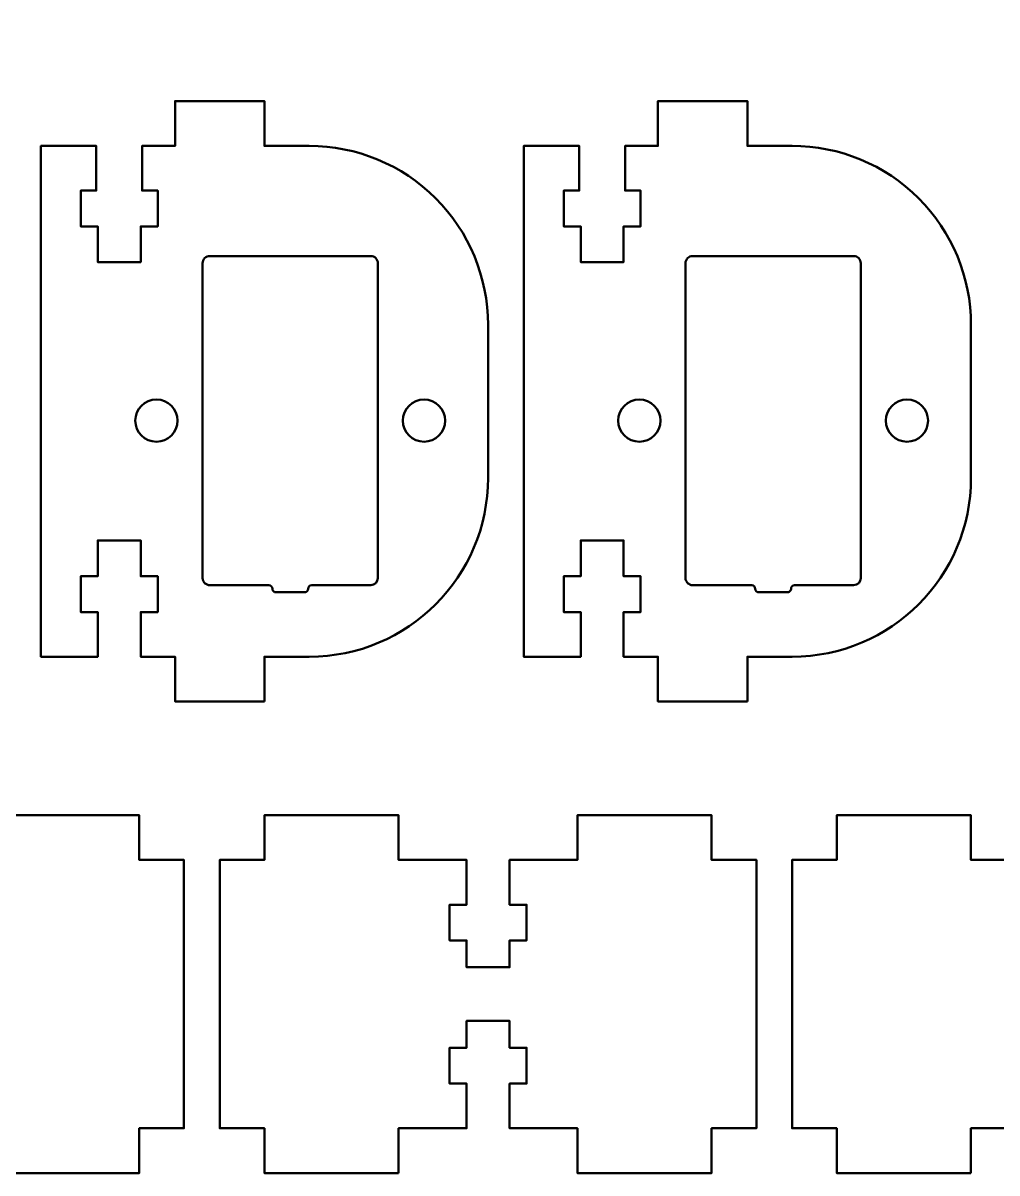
# Model space of a CAD drawing. Header units: inches. Extents: x -6.8 to 6.9, y -9.9 to 5.4.
# Drawn here: x -4.159 to -1.436, y -2.665 to 0.549 of the extents above; entities that cross this region are included whole.
import ezdxf

# ---------------------------------------------------------------- set-up
doc = ezdxf.new("R2010")
doc.units = ezdxf.units.IN
doc.header["$MEASUREMENT"] = 0
doc.layers.add('Layer 1', color=7, linetype='Continuous')

msp = doc.modelspace()

# ---------------------------------------------------------------- linework, layer by layer
at = {"layer": 'Layer 1', "lineweight": 50}
for points, knots in [([(-2.4624, 1.6597), (-2.4624, 1.6923), (-2.4889, 1.7187), (-2.5215, 1.7187), (-2.5215, 1.7187), (-2.5541, 1.7187), (-2.5805, 1.6923), (-2.5805, 1.6597), (-2.5805, 1.6597), (-2.5805, 1.627), (-2.5541, 1.6006), (-2.5215, 1.6006), (-2.5215, 1.6006), (-2.4889, 1.6006), (-2.4624, 1.627), (-2.4624, 1.6597), (-2.4624, 2.638), (-2.4624, -0.2972), (-2.4624, 1.6597)], [0, 0, 0, 0, 0.2, 0.2, 0.2, 0.2, 0.4, 0.4, 0.4, 0.4, 0.6, 0.6, 0.6, 0.6, 1, 1, 1, 1.000004, 1.000004, 1.000004, 1.000004]), ([(-3.4838, -1.3471), (-3.4838, -1.3471), (-3.4838, -1.2221), (-3.4838, -1.2221), (-3.4838, -1.2221), (-3.4838, -1.2221), (-3.3588, -1.2221), (-3.3588, -1.2221), (-3.3588, -1.2221), (-3.0827, -1.2221), (-2.8588, -0.9983), (-2.8588, -0.7221), (-2.8588, -0.7221), (-2.8588, -0.7221), (-2.8588, -0.2941), (-2.8588, -0.2941), (-2.8588, -0.2941), (-2.8588, -0.1615), (-2.9115, -0.0343), (-3.0053, 0.0594), (-3.0053, 0.0594), (-3.099, 0.1532), (-3.2262, 0.2059), (-3.3588, 0.2059), (-3.3588, 0.2059), (-3.3588, 0.2059), (-3.4838, 0.2059), (-3.4838, 0.2059), (-3.4838, 0.2059), (-3.4838, 0.2059), (-3.4838, 0.3309), (-3.4838, 0.3309), (-3.4838, 0.3309), (-3.4838, 0.3309), (-3.7338, 0.3309), (-3.7338, 0.3309), (-3.7338, 0.3309), (-3.7338, 0.3309), (-3.7338, 0.2059), (-3.7338, 0.2059), (-3.7338, 0.2059), (-3.7338, 0.2059), (-3.8258, 0.2059), (-3.8258, 0.2059), (-3.8258, 0.2059), (-3.8258, 0.2059), (-3.8258, 0.0809), (-3.8258, 0.0809), (-3.8258, 0.0809), (-3.8258, 0.0809), (-3.7823, 0.0809), (-3.7823, 0.0809), (-3.7823, 0.0809), (-3.7823, 0.0809), (-3.7823, -0.0191), (-3.7823, -0.0191), (-3.7823, -0.0191), (-3.7823, -0.0191), (-3.8298, -0.0191), (-3.8298, -0.0191), (-3.8298, -0.0191), (-3.8298, -0.0191), (-3.8298, -0.1191), (-3.8298, -0.1191), (-3.8298, -0.1191), (-3.8298, -0.1191), (-3.9498, -0.1191), (-3.9498, -0.1191), (-3.9498, -0.1191), (-3.9498, -0.1191), (-3.9498, -0.0191), (-3.9498, -0.0191), (-3.9498, -0.0191), (-3.9498, -0.0191), (-3.9973, -0.0191), (-3.9973, -0.0191), (-3.9973, -0.0191), (-3.9973, -0.0191), (-3.9973, 0.0809), (-3.9973, 0.0809), (-3.9973, 0.0809), (-3.9973, 0.0809), (-3.9539, 0.0809), (-3.9539, 0.0809), (-3.9539, 0.0809), (-3.9539, 0.0809), (-3.9539, 0.2059), (-3.9539, 0.2059), (-3.9539, 0.2059), (-3.9539, 0.2059), (-4.1088, 0.2059), (-4.1088, 0.2059), (-4.1088, 0.2059), (-4.1088, 0.2059), (-4.1088, -1.2221), (-4.1088, -1.2221), (-4.1088, -1.2221), (-4.1088, -1.2221), (-3.9498, -1.2221), (-3.9498, -1.2221), (-3.9498, -1.2221), (-3.9498, -1.2221), (-3.9498, -1.0972), (-3.9498, -1.0972), (-3.9498, -1.0972), (-3.9498, -1.0972), (-3.9973, -1.0972), (-3.9973, -1.0972), (-3.9973, -1.0972), (-3.9973, -1.0972), (-3.9973, -0.9972), (-3.9973, -0.9972), (-3.9973, -0.9972), (-3.9973, -0.9972), (-3.9498, -0.9972), (-3.9498, -0.9972), (-3.9498, -0.9972), (-3.9498, -0.9972), (-3.9498, -0.8972), (-3.9498, -0.8972), (-3.9498, -0.8972), (-3.9498, -0.8972), (-3.8298, -0.8972), (-3.8298, -0.8972), (-3.8298, -0.8972), (-3.8298, -0.8972), (-3.8298, -0.9972), (-3.8298, -0.9972), (-3.8298, -0.9972), (-3.8298, -0.9972), (-3.7823, -0.9972), (-3.7823, -0.9972), (-3.7823, -0.9972), (-3.7823, -0.9972), (-3.7823, -1.0972), (-3.7823, -1.0972), (-3.7823, -1.0972), (-3.7823, -1.0972), (-3.8298, -1.0972), (-3.8298, -1.0972), (-3.8298, -1.0972), (-3.8298, -1.0972), (-3.8298, -1.2221), (-3.8298, -1.2221), (-3.8298, -1.2221), (-3.8298, -1.2221), (-3.7338, -1.2221), (-3.7338, -1.2221), (-3.7338, -1.2221), (-3.7338, -1.2221), (-3.7338, -1.3471), (-3.7338, -1.3471), (-3.7338, -1.3471), (-3.7338, -1.3471), (-3.4838, -1.3471), (-3.4838, -1.3471)], [0, 0, 0, 0, 0.025, 0.025, 0.025, 0.025, 0.05, 0.05, 0.05, 0.05, 0.075, 0.075, 0.075, 0.075, 0.1, 0.1, 0.1, 0.1, 0.125, 0.125, 0.125, 0.125, 0.15, 0.15, 0.15, 0.15, 0.175, 0.175, 0.175, 0.175, 0.2, 0.2, 0.2, 0.2, 0.225, 0.225, 0.225, 0.225, 0.25, 0.25, 0.25, 0.25, 0.275, 0.275, 0.275, 0.275, 0.3, 0.3, 0.3, 0.3, 0.325, 0.325, 0.325, 0.325, 0.35, 0.35, 0.35, 0.35, 0.375, 0.375, 0.375, 0.375, 0.4, 0.4, 0.4, 0.4, 0.425, 0.425, 0.425, 0.425, 0.45, 0.45, 0.45, 0.45, 0.475, 0.475, 0.475, 0.475, 0.5, 0.5, 0.5, 0.5, 0.525, 0.525, 0.525, 0.525, 0.55, 0.55, 0.55, 0.55, 0.575, 0.575, 0.575, 0.575, 0.6, 0.6, 0.6, 0.6, 0.625, 0.625, 0.625, 0.625, 0.65, 0.65, 0.65, 0.65, 0.675, 0.675, 0.675, 0.675, 0.7, 0.7, 0.7, 0.7, 0.725, 0.725, 0.725, 0.725, 0.75, 0.75, 0.75, 0.75, 0.775, 0.775, 0.775, 0.775, 0.8, 0.8, 0.8, 0.8, 0.825, 0.825, 0.825, 0.825, 0.85, 0.85, 0.85, 0.85, 0.875, 0.875, 0.875, 0.875, 0.9, 0.9, 0.9, 0.9, 0.925, 0.925, 0.925, 0.925, 0.95, 0.95, 0.95, 0.95, 1, 1, 1, 1]), ([(-2.1338, -1.3471), (-2.1338, -1.3471), (-2.1338, -1.2221), (-2.1338, -1.2221), (-2.1338, -1.2221), (-2.1338, -1.2221), (-2.0088, -1.2221), (-2.0088, -1.2221), (-2.0088, -1.2221), (-1.7327, -1.2221), (-1.5088, -0.9983), (-1.5088, -0.7221), (-1.5088, -0.7221), (-1.5088, -0.7221), (-1.5088, -0.2941), (-1.5088, -0.2941), (-1.5088, -0.2941), (-1.5088, -0.1615), (-1.5615, -0.0343), (-1.6553, 0.0594), (-1.6553, 0.0594), (-1.749, 0.1532), (-1.8762, 0.2059), (-2.0088, 0.2059), (-2.0088, 0.2059), (-2.0088, 0.2059), (-2.1338, 0.2059), (-2.1338, 0.2059), (-2.1338, 0.2059), (-2.1338, 0.2059), (-2.1338, 0.3309), (-2.1338, 0.3309), (-2.1338, 0.3309), (-2.1338, 0.3309), (-2.3838, 0.3309), (-2.3838, 0.3309), (-2.3838, 0.3309), (-2.3838, 0.3309), (-2.3838, 0.2059), (-2.3838, 0.2059), (-2.3838, 0.2059), (-2.3838, 0.2059), (-2.4758, 0.2059), (-2.4758, 0.2059), (-2.4758, 0.2059), (-2.4758, 0.2059), (-2.4758, 0.0809), (-2.4758, 0.0809), (-2.4758, 0.0809), (-2.4758, 0.0809), (-2.4323, 0.0809), (-2.4323, 0.0809), (-2.4323, 0.0809), (-2.4323, 0.0809), (-2.4323, -0.0191), (-2.4323, -0.0191), (-2.4323, -0.0191), (-2.4323, -0.0191), (-2.4798, -0.0191), (-2.4798, -0.0191), (-2.4798, -0.0191), (-2.4798, -0.0191), (-2.4798, -0.1191), (-2.4798, -0.1191), (-2.4798, -0.1191), (-2.4798, -0.1191), (-2.5998, -0.1191), (-2.5998, -0.1191), (-2.5998, -0.1191), (-2.5998, -0.1191), (-2.5998, -0.0191), (-2.5998, -0.0191), (-2.5998, -0.0191), (-2.5998, -0.0191), (-2.6473, -0.0191), (-2.6473, -0.0191), (-2.6473, -0.0191), (-2.6473, -0.0191), (-2.6473, 0.0809), (-2.6473, 0.0809), (-2.6473, 0.0809), (-2.6473, 0.0809), (-2.6039, 0.0809), (-2.6039, 0.0809), (-2.6039, 0.0809), (-2.6039, 0.0809), (-2.6039, 0.2059), (-2.6039, 0.2059), (-2.6039, 0.2059), (-2.6039, 0.2059), (-2.7588, 0.2059), (-2.7588, 0.2059), (-2.7588, 0.2059), (-2.7588, 0.2059), (-2.7588, -1.2221), (-2.7588, -1.2221), (-2.7588, -1.2221), (-2.7588, -1.2221), (-2.5998, -1.2221), (-2.5998, -1.2221), (-2.5998, -1.2221), (-2.5998, -1.2221), (-2.5998, -1.0972), (-2.5998, -1.0972), (-2.5998, -1.0972), (-2.5998, -1.0972), (-2.6473, -1.0972), (-2.6473, -1.0972), (-2.6473, -1.0972), (-2.6473, -1.0972), (-2.6473, -0.9972), (-2.6473, -0.9972), (-2.6473, -0.9972), (-2.6473, -0.9972), (-2.5998, -0.9972), (-2.5998, -0.9972), (-2.5998, -0.9972), (-2.5998, -0.9972), (-2.5998, -0.8972), (-2.5998, -0.8972), (-2.5998, -0.8972), (-2.5998, -0.8972), (-2.4798, -0.8972), (-2.4798, -0.8972), (-2.4798, -0.8972), (-2.4798, -0.8972), (-2.4798, -0.9972), (-2.4798, -0.9972), (-2.4798, -0.9972), (-2.4798, -0.9972), (-2.4323, -0.9972), (-2.4323, -0.9972), (-2.4323, -0.9972), (-2.4323, -0.9972), (-2.4323, -1.0972), (-2.4323, -1.0972), (-2.4323, -1.0972), (-2.4323, -1.0972), (-2.4798, -1.0972), (-2.4798, -1.0972), (-2.4798, -1.0972), (-2.4798, -1.0972), (-2.4798, -1.2221), (-2.4798, -1.2221), (-2.4798, -1.2221), (-2.4798, -1.2221), (-2.3838, -1.2221), (-2.3838, -1.2221), (-2.3838, -1.2221), (-2.3838, -1.2221), (-2.3838, -1.3471), (-2.3838, -1.3471), (-2.3838, -1.3471), (-2.3838, -1.3471), (-2.1338, -1.3471), (-2.1338, -1.3471)], [0, 0, 0, 0, 0.025, 0.025, 0.025, 0.025, 0.05, 0.05, 0.05, 0.05, 0.075, 0.075, 0.075, 0.075, 0.1, 0.1, 0.1, 0.1, 0.125, 0.125, 0.125, 0.125, 0.15, 0.15, 0.15, 0.15, 0.175, 0.175, 0.175, 0.175, 0.2, 0.2, 0.2, 0.2, 0.225, 0.225, 0.225, 0.225, 0.25, 0.25, 0.25, 0.25, 0.275, 0.275, 0.275, 0.275, 0.3, 0.3, 0.3, 0.3, 0.325, 0.325, 0.325, 0.325, 0.35, 0.35, 0.35, 0.35, 0.375, 0.375, 0.375, 0.375, 0.4, 0.4, 0.4, 0.4, 0.425, 0.425, 0.425, 0.425, 0.45, 0.45, 0.45, 0.45, 0.475, 0.475, 0.475, 0.475, 0.5, 0.5, 0.5, 0.5, 0.525, 0.525, 0.525, 0.525, 0.55, 0.55, 0.55, 0.55, 0.575, 0.575, 0.575, 0.575, 0.6, 0.6, 0.6, 0.6, 0.625, 0.625, 0.625, 0.625, 0.65, 0.65, 0.65, 0.65, 0.675, 0.675, 0.675, 0.675, 0.7, 0.7, 0.7, 0.7, 0.725, 0.725, 0.725, 0.725, 0.75, 0.75, 0.75, 0.75, 0.775, 0.775, 0.775, 0.775, 0.8, 0.8, 0.8, 0.8, 0.825, 0.825, 0.825, 0.825, 0.85, 0.85, 0.85, 0.85, 0.875, 0.875, 0.875, 0.875, 0.9, 0.9, 0.9, 0.9, 0.925, 0.925, 0.925, 0.925, 0.95, 0.95, 0.95, 0.95, 1, 1, 1, 1]), ([(-3.1668, -1.0021), (-3.1668, -1.0021), (-3.1668, -0.1221), (-3.1668, -0.1221), (-3.1668, -0.1221), (-3.1668, -0.1168), (-3.1689, -0.1117), (-3.1727, -0.108), (-3.1727, -0.108), (-3.1764, -0.1042), (-3.1815, -0.1021), (-3.1868, -0.1021), (-3.1868, -0.1021), (-3.1868, -0.1021), (-3.6368, -0.1021), (-3.6368, -0.1021), (-3.6368, -0.1021), (-3.6421, -0.1021), (-3.6472, -0.1042), (-3.651, -0.108), (-3.651, -0.108), (-3.6547, -0.1117), (-3.6568, -0.1168), (-3.6568, -0.1221), (-3.6568, -0.1221), (-3.6568, -0.1221), (-3.6568, -1.0021), (-3.6568, -1.0021), (-3.6568, -1.0021), (-3.6568, -1.0074), (-3.6547, -1.0125), (-3.651, -1.0163), (-3.651, -1.0163), (-3.6472, -1.02), (-3.6421, -1.0221), (-3.6368, -1.0221), (-3.6368, -1.0221), (-3.6368, -1.0221), (-3.4718, -1.0221), (-3.4718, -1.0221), (-3.4718, -1.0221), (-3.4692, -1.0221), (-3.4666, -1.0232), (-3.4648, -1.025), (-3.4648, -1.025), (-3.4629, -1.0269), (-3.4618, -1.0295), (-3.4618, -1.0321), (-3.4618, -1.0321), (-3.4618, -1.0348), (-3.4608, -1.0373), (-3.4589, -1.0392), (-3.4589, -1.0392), (-3.457, -1.0411), (-3.4545, -1.0421), (-3.4518, -1.0421), (-3.4518, -1.0421), (-3.4518, -1.0421), (-3.3718, -1.0421), (-3.3718, -1.0421), (-3.3718, -1.0421), (-3.3663, -1.0421), (-3.3618, -1.0376), (-3.3618, -1.0321), (-3.3618, -1.0321), (-3.3618, -1.0295), (-3.3608, -1.0269), (-3.3589, -1.025), (-3.3589, -1.025), (-3.357, -1.0232), (-3.3545, -1.0221), (-3.3518, -1.0221), (-3.3518, -1.0221), (-3.3518, -1.0221), (-3.1868, -1.0221), (-3.1868, -1.0221), (-3.1868, -1.0221), (-3.1758, -1.0221), (-3.1668, -1.0132), (-3.1668, -1.0021)], [0, 0, 0, 0, 0.047619, 0.047619, 0.047619, 0.047619, 0.095238, 0.095238, 0.095238, 0.095238, 0.142857, 0.142857, 0.142857, 0.142857, 0.190476, 0.190476, 0.190476, 0.190476, 0.238095, 0.238095, 0.238095, 0.238095, 0.285714, 0.285714, 0.285714, 0.285714, 0.333333, 0.333333, 0.333333, 0.333333, 0.380952, 0.380952, 0.380952, 0.380952, 0.428571, 0.428571, 0.428571, 0.428571, 0.47619, 0.47619, 0.47619, 0.47619, 0.52381, 0.52381, 0.52381, 0.52381, 0.571429, 0.571429, 0.571429, 0.571429, 0.619048, 0.619048, 0.619048, 0.619048, 0.666667, 0.666667, 0.666667, 0.666667, 0.714286, 0.714286, 0.714286, 0.714286, 0.761905, 0.761905, 0.761905, 0.761905, 0.809524, 0.809524, 0.809524, 0.809524, 0.857143, 0.857143, 0.857143, 0.857143, 0.904762, 0.904762, 0.904762, 0.904762, 1, 1, 1, 1]), ([(-1.8168, -1.0021), (-1.8168, -1.0021), (-1.8168, -0.1221), (-1.8168, -0.1221), (-1.8168, -0.1221), (-1.8168, -0.1168), (-1.8189, -0.1117), (-1.8227, -0.108), (-1.8227, -0.108), (-1.8264, -0.1042), (-1.8315, -0.1021), (-1.8368, -0.1021), (-1.8368, -0.1021), (-1.8368, -0.1021), (-2.2868, -0.1021), (-2.2868, -0.1021), (-2.2868, -0.1021), (-2.2921, -0.1021), (-2.2972, -0.1042), (-2.301, -0.108), (-2.301, -0.108), (-2.3047, -0.1117), (-2.3068, -0.1168), (-2.3068, -0.1221), (-2.3068, -0.1221), (-2.3068, -0.1221), (-2.3068, -1.0021), (-2.3068, -1.0021), (-2.3068, -1.0021), (-2.3068, -1.0074), (-2.3047, -1.0125), (-2.301, -1.0163), (-2.301, -1.0163), (-2.2972, -1.02), (-2.2921, -1.0221), (-2.2868, -1.0221), (-2.2868, -1.0221), (-2.2868, -1.0221), (-2.1218, -1.0221), (-2.1218, -1.0221), (-2.1218, -1.0221), (-2.1192, -1.0221), (-2.1166, -1.0232), (-2.1148, -1.025), (-2.1148, -1.025), (-2.1129, -1.0269), (-2.1118, -1.0295), (-2.1118, -1.0321), (-2.1118, -1.0321), (-2.1118, -1.0348), (-2.1108, -1.0373), (-2.1089, -1.0392), (-2.1089, -1.0392), (-2.107, -1.0411), (-2.1045, -1.0421), (-2.1018, -1.0421), (-2.1018, -1.0421), (-2.1018, -1.0421), (-2.0218, -1.0421), (-2.0218, -1.0421), (-2.0218, -1.0421), (-2.0163, -1.0421), (-2.0118, -1.0376), (-2.0118, -1.0321), (-2.0118, -1.0321), (-2.0118, -1.0295), (-2.0108, -1.0269), (-2.0089, -1.025), (-2.0089, -1.025), (-2.007, -1.0232), (-2.0045, -1.0221), (-2.0018, -1.0221), (-2.0018, -1.0221), (-2.0018, -1.0221), (-1.8368, -1.0221), (-1.8368, -1.0221), (-1.8368, -1.0221), (-1.8258, -1.0221), (-1.8168, -1.0132), (-1.8168, -1.0021)], [0, 0, 0, 0, 0.047619, 0.047619, 0.047619, 0.047619, 0.095238, 0.095238, 0.095238, 0.095238, 0.142857, 0.142857, 0.142857, 0.142857, 0.190476, 0.190476, 0.190476, 0.190476, 0.238095, 0.238095, 0.238095, 0.238095, 0.285714, 0.285714, 0.285714, 0.285714, 0.333333, 0.333333, 0.333333, 0.333333, 0.380952, 0.380952, 0.380952, 0.380952, 0.428571, 0.428571, 0.428571, 0.428571, 0.47619, 0.47619, 0.47619, 0.47619, 0.52381, 0.52381, 0.52381, 0.52381, 0.571429, 0.571429, 0.571429, 0.571429, 0.619048, 0.619048, 0.619048, 0.619048, 0.666667, 0.666667, 0.666667, 0.666667, 0.714286, 0.714286, 0.714286, 0.714286, 0.761905, 0.761905, 0.761905, 0.761905, 0.809524, 0.809524, 0.809524, 0.809524, 0.857143, 0.857143, 0.857143, 0.857143, 0.904762, 0.904762, 0.904762, 0.904762, 1, 1, 1, 1]), ([(-3.7268, -0.5621), (-3.7268, -0.5295), (-3.7532, -0.5031), (-3.7858, -0.5031), (-3.7858, -0.5031), (-3.8185, -0.5031), (-3.8449, -0.5295), (-3.8449, -0.5621), (-3.8449, -0.5621), (-3.8449, -0.5947), (-3.8185, -0.6212), (-3.7858, -0.6212), (-3.7858, -0.6212), (-3.7532, -0.6212), (-3.7268, -0.5947), (-3.7268, -0.5621)], [0, 0, 0, 0, 0.2, 0.2, 0.2, 0.2, 0.4, 0.4, 0.4, 0.4, 0.6, 0.6, 0.6, 0.6, 1, 1, 1, 1]), ([(-2.9788, -0.5621), (-2.9788, -0.5295), (-3.0052, -0.5031), (-3.0378, -0.5031), (-3.0378, -0.5031), (-3.0704, -0.5031), (-3.0969, -0.5295), (-3.0969, -0.5621), (-3.0969, -0.5621), (-3.0969, -0.5947), (-3.0704, -0.6212), (-3.0378, -0.6212), (-3.0378, -0.6212), (-3.0052, -0.6212), (-2.9788, -0.5947), (-2.9788, -0.5621)], [0, 0, 0, 0, 0.2, 0.2, 0.2, 0.2, 0.4, 0.4, 0.4, 0.4, 0.6, 0.6, 0.6, 0.6, 1, 1, 1, 1]), ([(-2.3768, -0.5621), (-2.3768, -0.5295), (-2.4032, -0.5031), (-2.4358, -0.5031), (-2.4358, -0.5031), (-2.4685, -0.5031), (-2.4949, -0.5295), (-2.4949, -0.5621), (-2.4949, -0.5621), (-2.4949, -0.5947), (-2.4685, -0.6212), (-2.4358, -0.6212), (-2.4358, -0.6212), (-2.4032, -0.6212), (-2.3768, -0.5947), (-2.3768, -0.5621)], [0, 0, 0, 0, 0.2, 0.2, 0.2, 0.2, 0.4, 0.4, 0.4, 0.4, 0.6, 0.6, 0.6, 0.6, 1, 1, 1, 1]), ([(-1.6288, -0.5621), (-1.6288, -0.5295), (-1.6552, -0.5031), (-1.6878, -0.5031), (-1.6878, -0.5031), (-1.7204, -0.5031), (-1.7469, -0.5295), (-1.7469, -0.5621), (-1.7469, -0.5621), (-1.7469, -0.5947), (-1.7204, -0.6212), (-1.6878, -0.6212), (-1.6878, -0.6212), (-1.6552, -0.6212), (-1.6288, -0.5947), (-1.6288, -0.5621)], [0, 0, 0, 0, 0.2, 0.2, 0.2, 0.2, 0.4, 0.4, 0.4, 0.4, 0.6, 0.6, 0.6, 0.6, 1, 1, 1, 1]), ([(-4.7088, -2.6653), (-4.7088, -2.6653), (-4.7088, -2.5403), (-4.7088, -2.5403), (-4.7088, -2.5403), (-4.7088, -2.5403), (-4.5188, -2.5403), (-4.5188, -2.5403), (-4.5188, -2.5403), (-4.5188, -2.5403), (-4.5188, -2.4153), (-4.5188, -2.4153), (-4.5188, -2.4153), (-4.5188, -2.4153), (-4.5663, -2.4153), (-4.5663, -2.4153), (-4.5663, -2.4153), (-4.5663, -2.4153), (-4.5663, -2.3153), (-4.5663, -2.3153), (-4.5663, -2.3153), (-4.5663, -2.3153), (-4.5188, -2.3153), (-4.5188, -2.3153), (-4.5188, -2.3153), (-4.5188, -2.3153), (-4.5188, -2.2403), (-4.5188, -2.2403), (-4.5188, -2.2403), (-4.5188, -2.2403), (-4.3988, -2.2403), (-4.3988, -2.2403), (-4.3988, -2.2403), (-4.3988, -2.2403), (-4.3988, -2.3153), (-4.3988, -2.3153), (-4.3988, -2.3153), (-4.3988, -2.3153), (-4.3513, -2.3153), (-4.3513, -2.3153), (-4.3513, -2.3153), (-4.3513, -2.3153), (-4.3513, -2.4153), (-4.3513, -2.4153), (-4.3513, -2.4153), (-4.3513, -2.4153), (-4.3988, -2.4153), (-4.3988, -2.4153), (-4.3988, -2.4153), (-4.3988, -2.4153), (-4.3988, -2.5403), (-4.3988, -2.5403), (-4.3988, -2.5403), (-4.3988, -2.5403), (-4.2088, -2.5403), (-4.2088, -2.5403), (-4.2088, -2.5403), (-4.2088, -2.5403), (-4.2088, -2.6653), (-4.2088, -2.6653), (-4.2088, -2.6653), (-4.2088, -2.6653), (-3.8338, -2.6653), (-3.8338, -2.6653), (-3.8338, -2.6653), (-3.8338, -2.6653), (-3.8338, -2.5403), (-3.8338, -2.5403), (-3.8338, -2.5403), (-3.8338, -2.5403), (-3.7088, -2.5403), (-3.7088, -2.5403), (-3.7088, -2.5403), (-3.7088, -2.5403), (-3.7088, -1.7903), (-3.7088, -1.7903), (-3.7088, -1.7903), (-3.7088, -1.7903), (-3.8338, -1.7903), (-3.8338, -1.7903), (-3.8338, -1.7903), (-3.8338, -1.7903), (-3.8338, -1.6653), (-3.8338, -1.6653), (-3.8338, -1.6653), (-3.8338, -1.6653), (-4.2088, -1.6653), (-4.2088, -1.6653), (-4.2088, -1.6653), (-4.2088, -1.6653), (-4.2088, -1.7903), (-4.2088, -1.7903), (-4.2088, -1.7903), (-4.2088, -1.7903), (-4.3988, -1.7903), (-4.3988, -1.7903), (-4.3988, -1.7903), (-4.3988, -1.7903), (-4.3988, -1.9153), (-4.3988, -1.9153), (-4.3988, -1.9153), (-4.3988, -1.9153), (-4.3513, -1.9153), (-4.3513, -1.9153), (-4.3513, -1.9153), (-4.3513, -1.9153), (-4.3513, -2.0153), (-4.3513, -2.0153), (-4.3513, -2.0153), (-4.3513, -2.0153), (-4.3988, -2.0153), (-4.3988, -2.0153), (-4.3988, -2.0153), (-4.3988, -2.0153), (-4.3988, -2.0903), (-4.3988, -2.0903), (-4.3988, -2.0903), (-4.3988, -2.0903), (-4.5188, -2.0903), (-4.5188, -2.0903), (-4.5188, -2.0903), (-4.5188, -2.0903), (-4.5188, -2.0153), (-4.5188, -2.0153), (-4.5188, -2.0153), (-4.5188, -2.0153), (-4.5663, -2.0153), (-4.5663, -2.0153), (-4.5663, -2.0153), (-4.5663, -2.0153), (-4.5663, -1.9153), (-4.5663, -1.9153), (-4.5663, -1.9153), (-4.5663, -1.9153), (-4.5188, -1.9153), (-4.5188, -1.9153), (-4.5188, -1.9153), (-4.5188, -1.9153), (-4.5188, -1.7903), (-4.5188, -1.7903), (-4.5188, -1.7903), (-4.5188, -1.7903), (-4.7088, -1.7903), (-4.7088, -1.7903), (-4.7088, -1.7903), (-4.7088, -1.7903), (-4.7088, -1.6653), (-4.7088, -1.6653), (-4.7088, -1.6653), (-4.7088, -1.6653), (-5.0838, -1.6653), (-5.0838, -1.6653), (-5.0838, -1.6653), (-5.0838, -1.6653), (-5.0838, -1.7903), (-5.0838, -1.7903), (-5.0838, -1.7903), (-5.0838, -1.7903), (-5.2088, -1.7903), (-5.2088, -1.7903), (-5.2088, -1.7903), (-5.2088, -1.7903), (-5.2088, -2.5403), (-5.2088, -2.5403), (-5.2088, -2.5403), (-5.2088, -2.5403), (-5.0838, -2.5403), (-5.0838, -2.5403), (-5.0838, -2.5403), (-5.0838, -2.5403), (-5.0838, -2.6653), (-5.0838, -2.6653), (-5.0838, -2.6653), (-5.0838, -2.6653), (-4.7088, -2.6653), (-4.7088, -2.6653)], [0, 0, 0, 0, 0.022222, 0.022222, 0.022222, 0.022222, 0.044444, 0.044444, 0.044444, 0.044444, 0.066667, 0.066667, 0.066667, 0.066667, 0.088889, 0.088889, 0.088889, 0.088889, 0.111111, 0.111111, 0.111111, 0.111111, 0.133333, 0.133333, 0.133333, 0.133333, 0.155556, 0.155556, 0.155556, 0.155556, 0.177778, 0.177778, 0.177778, 0.177778, 0.2, 0.2, 0.2, 0.2, 0.222222, 0.222222, 0.222222, 0.222222, 0.244444, 0.244444, 0.244444, 0.244444, 0.266667, 0.266667, 0.266667, 0.266667, 0.288889, 0.288889, 0.288889, 0.288889, 0.311111, 0.311111, 0.311111, 0.311111, 0.333333, 0.333333, 0.333333, 0.333333, 0.355556, 0.355556, 0.355556, 0.355556, 0.377778, 0.377778, 0.377778, 0.377778, 0.4, 0.4, 0.4, 0.4, 0.422222, 0.422222, 0.422222, 0.422222, 0.444444, 0.444444, 0.444444, 0.444444, 0.466667, 0.466667, 0.466667, 0.466667, 0.488889, 0.488889, 0.488889, 0.488889, 0.511111, 0.511111, 0.511111, 0.511111, 0.533333, 0.533333, 0.533333, 0.533333, 0.555556, 0.555556, 0.555556, 0.555556, 0.577778, 0.577778, 0.577778, 0.577778, 0.6, 0.6, 0.6, 0.6, 0.622222, 0.622222, 0.622222, 0.622222, 0.644444, 0.644444, 0.644444, 0.644444, 0.666667, 0.666667, 0.666667, 0.666667, 0.688889, 0.688889, 0.688889, 0.688889, 0.711111, 0.711111, 0.711111, 0.711111, 0.733333, 0.733333, 0.733333, 0.733333, 0.755556, 0.755556, 0.755556, 0.755556, 0.777778, 0.777778, 0.777778, 0.777778, 0.8, 0.8, 0.8, 0.8, 0.822222, 0.822222, 0.822222, 0.822222, 0.844444, 0.844444, 0.844444, 0.844444, 0.866667, 0.866667, 0.866667, 0.866667, 0.888889, 0.888889, 0.888889, 0.888889, 0.911111, 0.911111, 0.911111, 0.911111, 0.933333, 0.933333, 0.933333, 0.933333, 0.955556, 0.955556, 0.955556, 0.955556, 1, 1, 1, 1]), ([(-3.1088, -2.6653), (-3.1088, -2.6653), (-3.1088, -2.5403), (-3.1088, -2.5403), (-3.1088, -2.5403), (-3.1088, -2.5403), (-2.9188, -2.5403), (-2.9188, -2.5403), (-2.9188, -2.5403), (-2.9188, -2.5403), (-2.9188, -2.4153), (-2.9188, -2.4153), (-2.9188, -2.4153), (-2.9188, -2.4153), (-2.9663, -2.4153), (-2.9663, -2.4153), (-2.9663, -2.4153), (-2.9663, -2.4153), (-2.9663, -2.3153), (-2.9663, -2.3153), (-2.9663, -2.3153), (-2.9663, -2.3153), (-2.9188, -2.3153), (-2.9188, -2.3153), (-2.9188, -2.3153), (-2.9188, -2.3153), (-2.9188, -2.2403), (-2.9188, -2.2403), (-2.9188, -2.2403), (-2.9188, -2.2403), (-2.7988, -2.2403), (-2.7988, -2.2403), (-2.7988, -2.2403), (-2.7988, -2.2403), (-2.7988, -2.3153), (-2.7988, -2.3153), (-2.7988, -2.3153), (-2.7988, -2.3153), (-2.7513, -2.3153), (-2.7513, -2.3153), (-2.7513, -2.3153), (-2.7513, -2.3153), (-2.7513, -2.4153), (-2.7513, -2.4153), (-2.7513, -2.4153), (-2.7513, -2.4153), (-2.7988, -2.4153), (-2.7988, -2.4153), (-2.7988, -2.4153), (-2.7988, -2.4153), (-2.7988, -2.5403), (-2.7988, -2.5403), (-2.7988, -2.5403), (-2.7988, -2.5403), (-2.6088, -2.5403), (-2.6088, -2.5403), (-2.6088, -2.5403), (-2.6088, -2.5403), (-2.6088, -2.6653), (-2.6088, -2.6653), (-2.6088, -2.6653), (-2.6088, -2.6653), (-2.2338, -2.6653), (-2.2338, -2.6653), (-2.2338, -2.6653), (-2.2338, -2.6653), (-2.2338, -2.5403), (-2.2338, -2.5403), (-2.2338, -2.5403), (-2.2338, -2.5403), (-2.1088, -2.5403), (-2.1088, -2.5403), (-2.1088, -2.5403), (-2.1088, -2.5403), (-2.1088, -1.7903), (-2.1088, -1.7903), (-2.1088, -1.7903), (-2.1088, -1.7903), (-2.2338, -1.7903), (-2.2338, -1.7903), (-2.2338, -1.7903), (-2.2338, -1.7903), (-2.2338, -1.6653), (-2.2338, -1.6653), (-2.2338, -1.6653), (-2.2338, -1.6653), (-2.6088, -1.6653), (-2.6088, -1.6653), (-2.6088, -1.6653), (-2.6088, -1.6653), (-2.6088, -1.7903), (-2.6088, -1.7903), (-2.6088, -1.7903), (-2.6088, -1.7903), (-2.7988, -1.7903), (-2.7988, -1.7903), (-2.7988, -1.7903), (-2.7988, -1.7903), (-2.7988, -1.9153), (-2.7988, -1.9153), (-2.7988, -1.9153), (-2.7988, -1.9153), (-2.7513, -1.9153), (-2.7513, -1.9153), (-2.7513, -1.9153), (-2.7513, -1.9153), (-2.7513, -2.0153), (-2.7513, -2.0153), (-2.7513, -2.0153), (-2.7513, -2.0153), (-2.7988, -2.0153), (-2.7988, -2.0153), (-2.7988, -2.0153), (-2.7988, -2.0153), (-2.7988, -2.0903), (-2.7988, -2.0903), (-2.7988, -2.0903), (-2.7988, -2.0903), (-2.9188, -2.0903), (-2.9188, -2.0903), (-2.9188, -2.0903), (-2.9188, -2.0903), (-2.9188, -2.0153), (-2.9188, -2.0153), (-2.9188, -2.0153), (-2.9188, -2.0153), (-2.9663, -2.0153), (-2.9663, -2.0153), (-2.9663, -2.0153), (-2.9663, -2.0153), (-2.9663, -1.9153), (-2.9663, -1.9153), (-2.9663, -1.9153), (-2.9663, -1.9153), (-2.9188, -1.9153), (-2.9188, -1.9153), (-2.9188, -1.9153), (-2.9188, -1.9153), (-2.9188, -1.7903), (-2.9188, -1.7903), (-2.9188, -1.7903), (-2.9188, -1.7903), (-3.1088, -1.7903), (-3.1088, -1.7903), (-3.1088, -1.7903), (-3.1088, -1.7903), (-3.1088, -1.6653), (-3.1088, -1.6653), (-3.1088, -1.6653), (-3.1088, -1.6653), (-3.4838, -1.6653), (-3.4838, -1.6653), (-3.4838, -1.6653), (-3.4838, -1.6653), (-3.4838, -1.7903), (-3.4838, -1.7903), (-3.4838, -1.7903), (-3.4838, -1.7903), (-3.6088, -1.7903), (-3.6088, -1.7903), (-3.6088, -1.7903), (-3.6088, -1.7903), (-3.6088, -2.5403), (-3.6088, -2.5403), (-3.6088, -2.5403), (-3.6088, -2.5403), (-3.4838, -2.5403), (-3.4838, -2.5403), (-3.4838, -2.5403), (-3.4838, -2.5403), (-3.4838, -2.6653), (-3.4838, -2.6653), (-3.4838, -2.6653), (-3.4838, -2.6653), (-3.1088, -2.6653), (-3.1088, -2.6653)], [0, 0, 0, 0, 0.022222, 0.022222, 0.022222, 0.022222, 0.044444, 0.044444, 0.044444, 0.044444, 0.066667, 0.066667, 0.066667, 0.066667, 0.088889, 0.088889, 0.088889, 0.088889, 0.111111, 0.111111, 0.111111, 0.111111, 0.133333, 0.133333, 0.133333, 0.133333, 0.155556, 0.155556, 0.155556, 0.155556, 0.177778, 0.177778, 0.177778, 0.177778, 0.2, 0.2, 0.2, 0.2, 0.222222, 0.222222, 0.222222, 0.222222, 0.244444, 0.244444, 0.244444, 0.244444, 0.266667, 0.266667, 0.266667, 0.266667, 0.288889, 0.288889, 0.288889, 0.288889, 0.311111, 0.311111, 0.311111, 0.311111, 0.333333, 0.333333, 0.333333, 0.333333, 0.355556, 0.355556, 0.355556, 0.355556, 0.377778, 0.377778, 0.377778, 0.377778, 0.4, 0.4, 0.4, 0.4, 0.422222, 0.422222, 0.422222, 0.422222, 0.444444, 0.444444, 0.444444, 0.444444, 0.466667, 0.466667, 0.466667, 0.466667, 0.488889, 0.488889, 0.488889, 0.488889, 0.511111, 0.511111, 0.511111, 0.511111, 0.533333, 0.533333, 0.533333, 0.533333, 0.555556, 0.555556, 0.555556, 0.555556, 0.577778, 0.577778, 0.577778, 0.577778, 0.6, 0.6, 0.6, 0.6, 0.622222, 0.622222, 0.622222, 0.622222, 0.644444, 0.644444, 0.644444, 0.644444, 0.666667, 0.666667, 0.666667, 0.666667, 0.688889, 0.688889, 0.688889, 0.688889, 0.711111, 0.711111, 0.711111, 0.711111, 0.733333, 0.733333, 0.733333, 0.733333, 0.755556, 0.755556, 0.755556, 0.755556, 0.777778, 0.777778, 0.777778, 0.777778, 0.8, 0.8, 0.8, 0.8, 0.822222, 0.822222, 0.822222, 0.822222, 0.844444, 0.844444, 0.844444, 0.844444, 0.866667, 0.866667, 0.866667, 0.866667, 0.888889, 0.888889, 0.888889, 0.888889, 0.911111, 0.911111, 0.911111, 0.911111, 0.933333, 0.933333, 0.933333, 0.933333, 0.955556, 0.955556, 0.955556, 0.955556, 1, 1, 1, 1]), ([(-1.5088, -2.6653), (-1.5088, -2.6653), (-1.5088, -2.5403), (-1.5088, -2.5403), (-1.5088, -2.5403), (-1.5088, -2.5403), (-1.3188, -2.5403), (-1.3188, -2.5403), (-1.3188, -2.5403), (-1.3188, -2.5403), (-1.3188, -2.4153), (-1.3188, -2.4153), (-1.3188, -2.4153), (-1.3188, -2.4153), (-1.3663, -2.4153), (-1.3663, -2.4153), (-1.3663, -2.4153), (-1.3663, -2.4153), (-1.3663, -2.3153), (-1.3663, -2.3153), (-1.3663, -2.3153), (-1.3663, -2.3153), (-1.3188, -2.3153), (-1.3188, -2.3153), (-1.3188, -2.3153), (-1.3188, -2.3153), (-1.3188, -2.2403), (-1.3188, -2.2403), (-1.3188, -2.2403), (-1.3188, -2.2403), (-1.1988, -2.2403), (-1.1988, -2.2403), (-1.1988, -2.2403), (-1.1988, -2.2403), (-1.1988, -2.3153), (-1.1988, -2.3153), (-1.1988, -2.3153), (-1.1988, -2.3153), (-1.1513, -2.3153), (-1.1513, -2.3153), (-1.1513, -2.3153), (-1.1513, -2.3153), (-1.1513, -2.4153), (-1.1513, -2.4153), (-1.1513, -2.4153), (-1.1513, -2.4153), (-1.1988, -2.4153), (-1.1988, -2.4153), (-1.1988, -2.4153), (-1.1988, -2.4153), (-1.1988, -2.5403), (-1.1988, -2.5403), (-1.1988, -2.5403), (-1.1988, -2.5403), (-1.0088, -2.5403), (-1.0088, -2.5403), (-1.0088, -2.5403), (-1.0088, -2.5403), (-1.0088, -2.6653), (-1.0088, -2.6653), (-1.0088, -2.6653), (-1.0088, -2.6653), (-0.6338, -2.6653), (-0.6338, -2.6653), (-0.6338, -2.6653), (-0.6338, -2.6653), (-0.6338, -2.5403), (-0.6338, -2.5403), (-0.6338, -2.5403), (-0.6338, -2.5403), (-0.5088, -2.5403), (-0.5088, -2.5403), (-0.5088, -2.5403), (-0.5088, -2.5403), (-0.5088, -1.7903), (-0.5088, -1.7903), (-0.5088, -1.7903), (-0.5088, -1.7903), (-0.6338, -1.7903), (-0.6338, -1.7903), (-0.6338, -1.7903), (-0.6338, -1.7903), (-0.6338, -1.6653), (-0.6338, -1.6653), (-0.6338, -1.6653), (-0.6338, -1.6653), (-1.0088, -1.6653), (-1.0088, -1.6653), (-1.0088, -1.6653), (-1.0088, -1.6653), (-1.0088, -1.7903), (-1.0088, -1.7903), (-1.0088, -1.7903), (-1.0088, -1.7903), (-1.1988, -1.7903), (-1.1988, -1.7903), (-1.1988, -1.7903), (-1.1988, -1.7903), (-1.1988, -1.9153), (-1.1988, -1.9153), (-1.1988, -1.9153), (-1.1988, -1.9153), (-1.1513, -1.9153), (-1.1513, -1.9153), (-1.1513, -1.9153), (-1.1513, -1.9153), (-1.1513, -2.0153), (-1.1513, -2.0153), (-1.1513, -2.0153), (-1.1513, -2.0153), (-1.1988, -2.0153), (-1.1988, -2.0153), (-1.1988, -2.0153), (-1.1988, -2.0153), (-1.1988, -2.0903), (-1.1988, -2.0903), (-1.1988, -2.0903), (-1.1988, -2.0903), (-1.3188, -2.0903), (-1.3188, -2.0903), (-1.3188, -2.0903), (-1.3188, -2.0903), (-1.3188, -2.0153), (-1.3188, -2.0153), (-1.3188, -2.0153), (-1.3188, -2.0153), (-1.3663, -2.0153), (-1.3663, -2.0153), (-1.3663, -2.0153), (-1.3663, -2.0153), (-1.3663, -1.9153), (-1.3663, -1.9153), (-1.3663, -1.9153), (-1.3663, -1.9153), (-1.3188, -1.9153), (-1.3188, -1.9153), (-1.3188, -1.9153), (-1.3188, -1.9153), (-1.3188, -1.7903), (-1.3188, -1.7903), (-1.3188, -1.7903), (-1.3188, -1.7903), (-1.5088, -1.7903), (-1.5088, -1.7903), (-1.5088, -1.7903), (-1.5088, -1.7903), (-1.5088, -1.6653), (-1.5088, -1.6653), (-1.5088, -1.6653), (-1.5088, -1.6653), (-1.8838, -1.6653), (-1.8838, -1.6653), (-1.8838, -1.6653), (-1.8838, -1.6653), (-1.8838, -1.7903), (-1.8838, -1.7903), (-1.8838, -1.7903), (-1.8838, -1.7903), (-2.0088, -1.7903), (-2.0088, -1.7903), (-2.0088, -1.7903), (-2.0088, -1.7903), (-2.0088, -2.5403), (-2.0088, -2.5403), (-2.0088, -2.5403), (-2.0088, -2.5403), (-1.8838, -2.5403), (-1.8838, -2.5403), (-1.8838, -2.5403), (-1.8838, -2.5403), (-1.8838, -2.6653), (-1.8838, -2.6653), (-1.8838, -2.6653), (-1.8838, -2.6653), (-1.5088, -2.6653), (-1.5088, -2.6653)], [0, 0, 0, 0, 0.022222, 0.022222, 0.022222, 0.022222, 0.044444, 0.044444, 0.044444, 0.044444, 0.066667, 0.066667, 0.066667, 0.066667, 0.088889, 0.088889, 0.088889, 0.088889, 0.111111, 0.111111, 0.111111, 0.111111, 0.133333, 0.133333, 0.133333, 0.133333, 0.155556, 0.155556, 0.155556, 0.155556, 0.177778, 0.177778, 0.177778, 0.177778, 0.2, 0.2, 0.2, 0.2, 0.222222, 0.222222, 0.222222, 0.222222, 0.244444, 0.244444, 0.244444, 0.244444, 0.266667, 0.266667, 0.266667, 0.266667, 0.288889, 0.288889, 0.288889, 0.288889, 0.311111, 0.311111, 0.311111, 0.311111, 0.333333, 0.333333, 0.333333, 0.333333, 0.355556, 0.355556, 0.355556, 0.355556, 0.377778, 0.377778, 0.377778, 0.377778, 0.4, 0.4, 0.4, 0.4, 0.422222, 0.422222, 0.422222, 0.422222, 0.444444, 0.444444, 0.444444, 0.444444, 0.466667, 0.466667, 0.466667, 0.466667, 0.488889, 0.488889, 0.488889, 0.488889, 0.511111, 0.511111, 0.511111, 0.511111, 0.533333, 0.533333, 0.533333, 0.533333, 0.555556, 0.555556, 0.555556, 0.555556, 0.577778, 0.577778, 0.577778, 0.577778, 0.6, 0.6, 0.6, 0.6, 0.622222, 0.622222, 0.622222, 0.622222, 0.644444, 0.644444, 0.644444, 0.644444, 0.666667, 0.666667, 0.666667, 0.666667, 0.688889, 0.688889, 0.688889, 0.688889, 0.711111, 0.711111, 0.711111, 0.711111, 0.733333, 0.733333, 0.733333, 0.733333, 0.755556, 0.755556, 0.755556, 0.755556, 0.777778, 0.777778, 0.777778, 0.777778, 0.8, 0.8, 0.8, 0.8, 0.822222, 0.822222, 0.822222, 0.822222, 0.844444, 0.844444, 0.844444, 0.844444, 0.866667, 0.866667, 0.866667, 0.866667, 0.888889, 0.888889, 0.888889, 0.888889, 0.911111, 0.911111, 0.911111, 0.911111, 0.933333, 0.933333, 0.933333, 0.933333, 0.955556, 0.955556, 0.955556, 0.955556, 1, 1, 1, 1])]:
    msp.add_open_spline(points, degree=3, knots=knots, dxfattribs=at)

doc.saveas('drawing.dxf')
